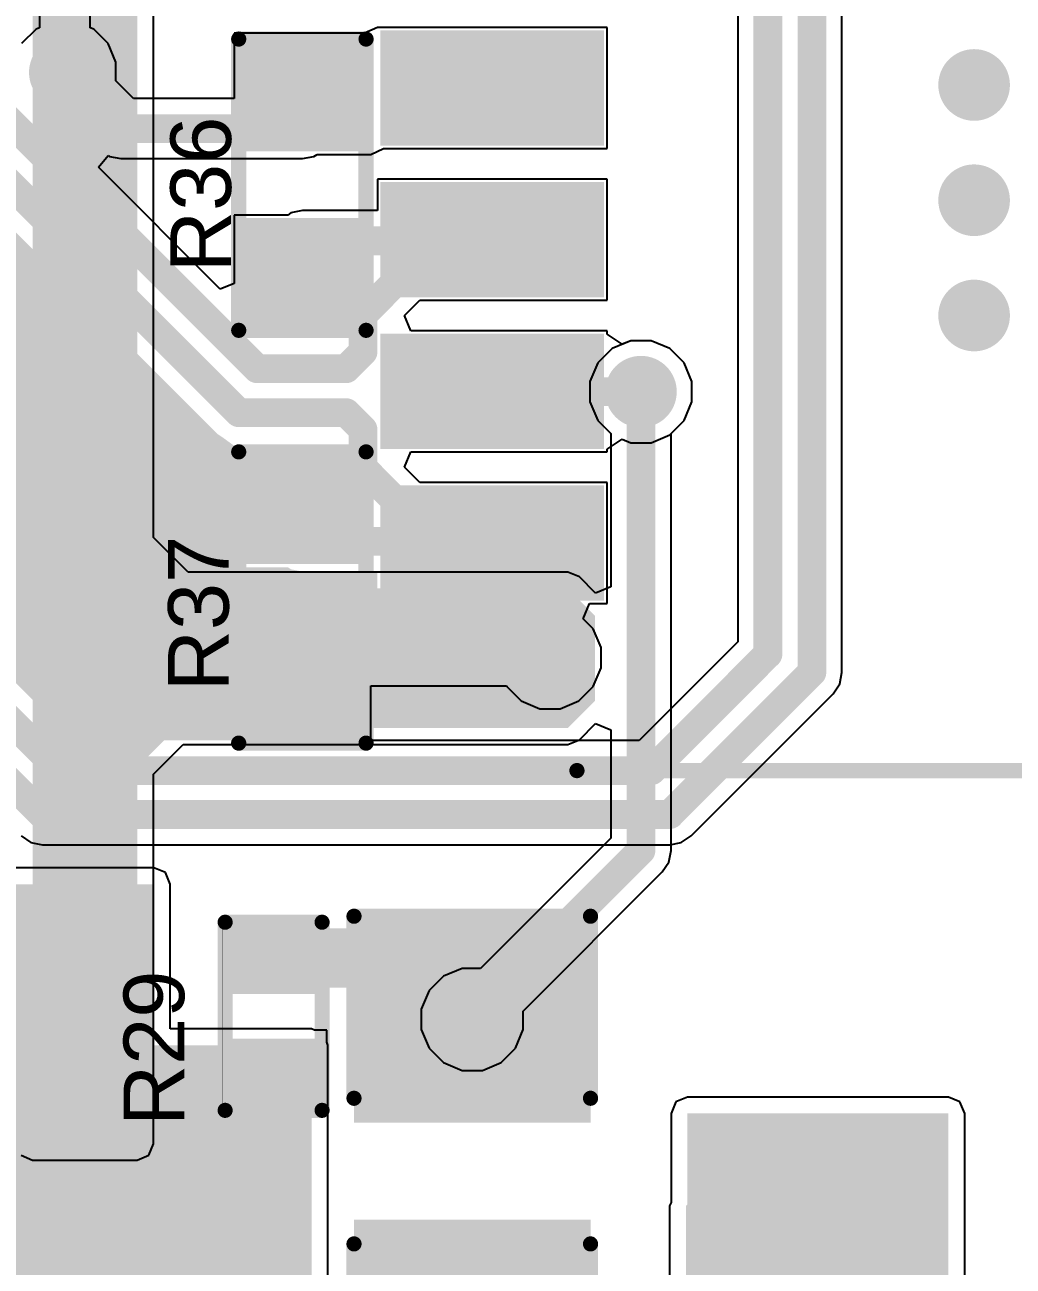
# Model space of a CAD drawing. Header units: inches. Extents: x -3 to 103, y 0 to 40.
# Drawn here: x 72.03 to 80.31, y 10.2 to 20.59 of the extents above; entities that cross this region are included whole.
import ezdxf

# ---------------------------------------------------------------- set-up
doc = ezdxf.new("R2010")
doc.units = ezdxf.units.IN
for name, color, linetype in [('Bottom Layer', 5, 'Continuous'), ('Bottom Solder', 6, 'Continuous'), ('Top Layer', 1, 'Continuous'), ('Top Overlay', 2, 'Continuous'), ('Top Paste', 8, 'Continuous'), ('Top Solder', 216, 'Continuous'), ('Via Holes', 16, 'Continuous')]:
    doc.layers.add(name, color=color, linetype=linetype)
doc.styles.add('Arial', font='', dxfattribs={"height": 0.2})
doc.styles.get('Arial').set_extended_font_data('Arial')

# ---------------------------------------------------------------- blocks, each defined once
blk = doc.blocks.new('H1102NLT_1')
at = {"layer": 'Top Layer'}
for points in [[(-5.1, -0.255), (-3.43, -0.255), (-3.43, -1.015), (-5.1, -1.015)], [(-5.1, -1.525), (-3.43, -1.525), (-3.43, -2.285), (-5.1, -2.285)], [(-5.1, -2.795), (-3.43, -2.795), (-3.43, -3.555), (-5.1, -3.555)], [(-5.1, -4.065), (-3.43, -4.065), (-3.43, -4.825), (-5.1, -4.825)]]:
    blk.add_hatch(color=1, dxfattribs=at).paths.add_polyline_path(points)
at = {"layer": 'Top Paste'}
for points in [[(-5.1, -0.255), (-3.43, -0.255), (-3.43, -1.015), (-5.1, -1.015)], [(-5.1, -1.525), (-3.43, -1.525), (-3.43, -2.285), (-5.1, -2.285)], [(-5.1, -2.795), (-3.43, -2.795), (-3.43, -3.555), (-5.1, -3.555)], [(-5.1, -4.065), (-3.43, -4.065), (-3.43, -4.825), (-5.1, -4.825)]]:
    blk.add_hatch(color=8, dxfattribs=at).paths.add_polyline_path(points)
at = {"layer": 'Top Solder'}
for points in [[(-5.202, -0.153), (-3.328, -0.153), (-3.328, -1.117), (-5.202, -1.117)], [(-5.202, -1.423), (-3.328, -1.423), (-3.328, -2.387), (-5.202, -2.387)], [(-5.202, -2.693), (-3.328, -2.693), (-3.328, -3.657), (-5.202, -3.657)], [(-5.202, -3.963), (-3.328, -3.963), (-3.328, -4.927), (-5.202, -4.927)]]:
    blk.add_hatch(color=216, dxfattribs=at).paths.add_polyline_path(points)
at = {"layer": 'Top Overlay', "const_width": 0.127}
blk.add_lwpolyline([(-3.555, -6.35), (3.555, -6.35)], dxfattribs=at)
at = {"layer": 'Top Overlay', "const_width": 0.0635}
blk.add_lwpolyline([(-3.587, -6.35, 1), (-3.523, -6.35, 1)], format="xyb", close=True, dxfattribs=at)
blk = doc.blocks.new('C___1206_9')
at = {"layer": 'Top Layer'}
for points in [[(-2.032, 0.889), (-0.508, 0.889), (-0.508, -0.889), (-2.032, -0.889)], [(0.508, 0.889), (2.032, 0.889), (2.032, -0.889), (0.508, -0.889)]]:
    blk.add_hatch(color=1, dxfattribs=at).paths.add_polyline_path(points)
at = {"layer": 'Top Paste'}
for points in [[(-2.032, 0.889), (-0.508, 0.889), (-0.508, -0.889), (-2.032, -0.889)], [(0.508, 0.889), (2.032, 0.889), (2.032, -0.889), (0.508, -0.889)]]:
    blk.add_hatch(color=8, dxfattribs=at).paths.add_polyline_path(points)
at = {"layer": 'Top Solder'}
for points in [[(-2.1336, 0.9906), (-0.4064, 0.9906), (-0.4064, -0.9906), (-2.1336, -0.9906)], [(0.4064, 0.9906), (2.1336, 0.9906), (2.1336, -0.9906), (0.4064, -0.9906)]]:
    blk.add_hatch(color=216, dxfattribs=at).paths.add_polyline_path(points)
at = {"layer": 'Top Overlay', "const_width": 0.127}
for points in [[(-2.1336, 0.9906), (-0.6096, 0.9906)], [(-2.1336, 0.9906), (-2.1336, -0.9906)], [(0.6096, 0.9906), (2.1336, 0.9906)], [(2.1336, 0.9906), (2.1336, -0.9906)], [(-2.1336, -0.9906), (-0.6096, -0.9906)], [(0.6096, -0.9906), (2.1336, -0.9906)]]:
    blk.add_lwpolyline(points, dxfattribs=at)
at = {"layer": 'Top Overlay', "const_width": 0.0635}
for points in [[(-2.16535, 0.9906, 1), (-2.10185, 0.9906, 1)], [(-2.16535, 0.9906, 1), (-2.10185, 0.9906, 1)], [(-0.64135, 0.9906, 1), (-0.57785, 0.9906, 1)], [(0.57785, 0.9906, 1), (0.64135, 0.9906, 1)], [(2.10185, 0.9906, 1), (2.16535, 0.9906, 1)], [(2.10185, 0.9906, 1), (2.16535, 0.9906, 1)], [(-2.16535, -0.9906, 1), (-2.10185, -0.9906, 1)], [(-2.16535, -0.9906, 1), (-2.10185, -0.9906, 1)], [(-0.64135, -0.9906, 1), (-0.57785, -0.9906, 1)], [(0.57785, -0.9906, 1), (0.64135, -0.9906, 1)], [(2.10185, -0.9906, 1), (2.16535, -0.9906, 1)], [(2.10185, -0.9906, 1), (2.16535, -0.9906, 1)]]:
    blk.add_lwpolyline(points, format="xyb", close=True, dxfattribs=at)
blk = doc.blocks.new('R___0603_39')
at = {"layer": 'Top Layer'}
for points in [[(-0.381, 0.4445), (-0.381, -0.4445), (-1.143, -0.4445), (-1.143, 0.4445)], [(1.143, 0.4445), (1.143, -0.4445), (0.381, -0.4445), (0.381, 0.4445)]]:
    blk.add_hatch(color=1, dxfattribs=at).paths.add_polyline_path(points)
at = {"layer": 'Top Paste'}
for points in [[(-0.381, 0.4445), (-0.381, -0.4445), (-1.143, -0.4445), (-1.143, 0.4445)], [(1.143, 0.4445), (1.143, -0.4445), (0.381, -0.4445), (0.381, 0.4445)]]:
    blk.add_hatch(color=8, dxfattribs=at).paths.add_polyline_path(points)
at = {"layer": 'Top Solder'}
for points in [[(-0.2794, 0.5461), (-0.2794, -0.5461), (-1.2446, -0.5461), (-1.2446, 0.5461)], [(1.2446, 0.5461), (1.2446, -0.5461), (0.2794, -0.5461), (0.2794, 0.5461)]]:
    blk.add_hatch(color=216, dxfattribs=at).paths.add_polyline_path(points)
at = {"layer": 'Top Overlay', "const_width": 0.127}
for points in [[(1.2192, 0.5334), (-1.2192, 0.5334)], [(-1.2192, -0.5334), (-1.2192, 0.5334)], [(1.2192, -0.5334), (1.2192, 0.5334)], [(1.2192, -0.5334), (-1.2192, -0.5334)]]:
    blk.add_lwpolyline(points, dxfattribs=at)
at = {"layer": 'Top Overlay', "const_width": 0.0635}
for points in [[(-1.25095, 0.5334, 1), (-1.18745, 0.5334, 1)], [(-1.25095, 0.5334, 1), (-1.18745, 0.5334, 1)], [(1.18745, 0.5334, 1), (1.25095, 0.5334, 1)], [(1.18745, 0.5334, 1), (1.25095, 0.5334, 1)], [(-1.25095, -0.5334, 1), (-1.18745, -0.5334, 1)], [(-1.25095, -0.5334, 1), (-1.18745, -0.5334, 1)], [(1.18745, -0.5334, 1), (1.25095, -0.5334, 1)], [(1.18745, -0.5334, 1), (1.25095, -0.5334, 1)]]:
    blk.add_lwpolyline(points, format="xyb", close=True, dxfattribs=at)
blk = doc.blocks.new('R___0603_40')
at = {"layer": 'Top Layer'}
for points in [[(-0.381, 0.4445), (-0.381, -0.4445), (-1.143, -0.4445), (-1.143, 0.4445)], [(1.143, 0.4445), (1.143, -0.4445), (0.381, -0.4445), (0.381, 0.4445)]]:
    blk.add_hatch(color=1, dxfattribs=at).paths.add_polyline_path(points)
at = {"layer": 'Top Paste'}
for points in [[(-0.381, 0.4445), (-0.381, -0.4445), (-1.143, -0.4445), (-1.143, 0.4445)], [(1.143, 0.4445), (1.143, -0.4445), (0.381, -0.4445), (0.381, 0.4445)]]:
    blk.add_hatch(color=8, dxfattribs=at).paths.add_polyline_path(points)
at = {"layer": 'Top Solder'}
for points in [[(-0.2794, 0.5461), (-0.2794, -0.5461), (-1.2446, -0.5461), (-1.2446, 0.5461)], [(1.2446, 0.5461), (1.2446, -0.5461), (0.2794, -0.5461), (0.2794, 0.5461)]]:
    blk.add_hatch(color=216, dxfattribs=at).paths.add_polyline_path(points)
at = {"layer": 'Top Overlay', "const_width": 0.127}
for points in [[(-1.2192, 0.5334), (1.2192, 0.5334)], [(-1.2192, 0.5334), (-1.2192, -0.5334)], [(1.2192, 0.5334), (1.2192, -0.5334)], [(-1.2192, -0.5334), (1.2192, -0.5334)]]:
    blk.add_lwpolyline(points, dxfattribs=at)
at = {"layer": 'Top Overlay', "const_width": 0.0635}
for points in [[(-1.25095, 0.5334, 1), (-1.18745, 0.5334, 1)], [(-1.25095, 0.5334, 1), (-1.18745, 0.5334, 1)], [(1.18745, 0.5334, 1), (1.25095, 0.5334, 1)], [(1.18745, 0.5334, 1), (1.25095, 0.5334, 1)], [(-1.25095, -0.5334, 1), (-1.18745, -0.5334, 1)], [(-1.25095, -0.5334, 1), (-1.18745, -0.5334, 1)], [(1.18745, -0.5334, 1), (1.25095, -0.5334, 1)], [(1.18745, -0.5334, 1), (1.25095, -0.5334, 1)]]:
    blk.add_lwpolyline(points, format="xyb", close=True, dxfattribs=at)
blk = doc.blocks.new('R___0402_47')
at = {"layer": 'Top Layer'}
for points in [[(-0.699, -0.318), (-0.699, 0.317), (-0.241, 0.317), (-0.241, -0.318)], [(0.241, -0.318), (0.241, 0.317), (0.699, 0.317), (0.699, -0.318)]]:
    blk.add_hatch(color=1, dxfattribs=at).paths.add_polyline_path(points)
at = {"layer": 'Top Paste'}
for points in [[(-0.699, -0.318), (-0.699, 0.317), (-0.241, 0.317), (-0.241, -0.318)], [(0.241, -0.318), (0.241, 0.317), (0.699, 0.317), (0.699, -0.318)]]:
    blk.add_hatch(color=8, dxfattribs=at).paths.add_polyline_path(points)
at = {"layer": 'Top Solder'}
for points in [[(-0.754, -0.373), (-0.754, 0.373), (-0.186, 0.373), (-0.186, -0.373)], [(0.186, -0.373), (0.186, 0.373), (0.754, 0.373), (0.754, -0.373)]]:
    blk.add_hatch(color=216, dxfattribs=at).paths.add_polyline_path(points)
at = {"layer": 'Top Overlay'}
for points, const_width in [([(-0.787, -0.406), (-0.787, 0.406)], 0.127), ([(0.787, 0.406), (-0.787, 0.406)], 0.127), ([(0.787, -0.406), (0.787, 0.406)], 0.127), ([(0.787, -0.406), (-0.787, -0.406)], 0.127), ([(0.813, -0.432), (-0.813, -0.432)], 0.00323)]:
    blk.add_lwpolyline(points, dxfattribs=dict(at, const_width=const_width))
for points, const_width in [([(-0.819, 0.406, 1), (-0.756, 0.406, 1)], 0.0635), ([(-0.819, 0.406, 1), (-0.756, 0.406, 1)], 0.0635), ([(0.756, 0.406, 1), (0.819, 0.406, 1)], 0.0635), ([(0.756, 0.406, 1), (0.819, 0.406, 1)], 0.0635), ([(-0.819, -0.406, 1), (-0.756, -0.406, 1)], 0.0635), ([(-0.819, -0.406, 1), (-0.756, -0.406, 1)], 0.0635), ([(0.756, -0.406, 1), (0.819, -0.406, 1)], 0.0635), ([(0.756, -0.406, 1), (0.819, -0.406, 1)], 0.0635), ([(-0.814, -0.432, 1), (-0.812, -0.432, 1)], 0.00161), ([(0.812, -0.432, 1), (0.814, -0.432, 1)], 0.00161)]:
    blk.add_lwpolyline(points, format="xyb", close=True, dxfattribs=dict(at, const_width=const_width))

msp = doc.modelspace()

# ---------------------------------------------------------------- hatches: boundary and pattern name
at = {"layer": 'Bottom Layer'}
msp.add_hatch(color=5, dxfattribs=at).paths.add_polyline_path([(72.974, 23.985), (72.954, 23.936), (72.954, 23.766), (72.974, 23.716), (72.974, 16.245), (73.344, 15.876), (76.581, 15.876), (76.581, 15.875), (76.81, 15.646), (76.81, 14.935), (76.581, 14.707), (73.303, 14.707), (72.974, 14.378), (72.974, 11.227), (72.098, 11.227), (72.098, 15.761), (71.983, 15.875), (70.352, 15.875), (70.344, 15.868), (70.129, 16.083), (70.129, 16.53), (70.364, 16.764), (71.958, 16.764), (72.098, 16.904), (72.098, 29.396), (72.974, 29.396)])
h = msp.add_hatch(color=5, dxfattribs=at)
edge = h.paths.add_edge_path()
edge.add_arc((72.368, 20.196), 0.3, 0, 360)
h = msp.add_hatch(color=5, dxfattribs=at)
edge = h.paths.add_edge_path()
edge.add_arc((79.985, 20.091), 0.3, 0, 360)
h = msp.add_hatch(color=5, dxfattribs=at)
edge = h.paths.add_edge_path()
edge.add_arc((79.985, 19.126), 0.3, 0, 360)
h = msp.add_hatch(color=5, dxfattribs=at)
edge = h.paths.add_edge_path()
edge.add_arc((79.985, 18.161), 0.3, 0, 360)
h = msp.add_hatch(color=5, dxfattribs=at)
edge = h.paths.add_edge_path()
edge.add_arc((77.194, 17.523), 0.3, 0, 360)
h = msp.add_hatch(color=5, dxfattribs=at)
edge = h.paths.add_edge_path()
edge.add_arc((76.433, 15.296), 0.3, 0, 360)
h = msp.add_hatch(color=5, dxfattribs=at)
edge = h.paths.add_edge_path()
edge.add_arc((72.544, 12.498), 0.3, 0, 360)
h = msp.add_hatch(color=5, dxfattribs=at)
edge = h.paths.add_edge_path()
edge.add_arc((75.781, 12.268), 0.3, 0, 360)
h = msp.add_hatch(color=5, dxfattribs=at)
edge = h.paths.add_edge_path()
edge.add_arc((72.555, 11.595), 0.3, 0, 360)
at = {"layer": 'Bottom Solder'}
h = msp.add_hatch(color=6, dxfattribs=at)
edge = h.paths.add_edge_path()
edge.add_arc((72.368, 20.196), 0.3, 0, 360)
h = msp.add_hatch(color=6, dxfattribs=at)
edge = h.paths.add_edge_path()
edge.add_arc((79.985, 20.091), 0.3, 0, 360)
h = msp.add_hatch(color=6, dxfattribs=at)
edge = h.paths.add_edge_path()
edge.add_arc((79.985, 19.126), 0.3, 0, 360)
h = msp.add_hatch(color=6, dxfattribs=at)
edge = h.paths.add_edge_path()
edge.add_arc((79.985, 18.161), 0.3, 0, 360)
h = msp.add_hatch(color=6, dxfattribs=at)
edge = h.paths.add_edge_path()
edge.add_arc((77.194, 17.523), 0.3, 0, 360)
h = msp.add_hatch(color=6, dxfattribs=at)
edge = h.paths.add_edge_path()
edge.add_arc((76.433, 15.296), 0.3, 0, 360)
h = msp.add_hatch(color=6, dxfattribs=at)
edge = h.paths.add_edge_path()
edge.add_arc((72.544, 12.498), 0.3, 0, 360)
h = msp.add_hatch(color=6, dxfattribs=at)
edge = h.paths.add_edge_path()
edge.add_arc((75.781, 12.268), 0.3, 0, 360)
h = msp.add_hatch(color=6, dxfattribs=at)
edge = h.paths.add_edge_path()
edge.add_arc((72.555, 11.595), 0.3, 0, 360)
at = {"layer": 'Top Layer'}
h = msp.add_hatch(color=1, dxfattribs=at)
edge = h.paths.add_edge_path()
edge.add_arc((72.368, 20.196), 0.3, 0, 360)
h = msp.add_hatch(color=1, dxfattribs=at)
edge = h.paths.add_edge_path()
edge.add_arc((79.985, 20.091), 0.3, 0, 360)
for points in [[(73.647, 17.169), (73.689, 17.141), (73.787, 17.07), (73.787, 16.054), (74.236, 16.054), (74.262, 16.036), (74.358, 16.017), (74.986, 16.017), (74.986, 15.749), (76.026, 15.749), (76.089, 15.622), (76.046, 15.566), (74.443, 15.566), (74.358, 15.582), (74.262, 15.563), (74.236, 15.546), (73.787, 15.546), (73.787, 14.604), (72.437, 14.604), (71.927, 15.114), (71.927, 17.716), (71.907, 17.812), (71.853, 17.894), (70.326, 19.421), (70.244, 19.475), (70.148, 19.495), (70.148, 19.621), (71.195, 19.621)], [(90.058, 12.306), (89.167, 12.306), (86.741, 9.881), (86.741, 5.613), (70.739, 5.613), (70.739, 13.4), (73.114, 13.4), (73.114, 12.052), (74.435, 12.052), (74.435, 7.214), (77.572, 7.214), (77.572, 10.707), (77.583, 10.719), (77.583, 11.481), (79.769, 11.481), (79.769, 6.604), (85.471, 6.604), (85.471, 10.364), (88.768, 13.66), (90.058, 13.66)], [(73.8, 12.535), (76.662, 12.535), (76.662, 13.03), (73.8, 13.03)], [(74.892, 11.506), (76.662, 11.506), (76.662, 13.036), (74.892, 13.036)]]:
    msp.add_hatch(color=1, dxfattribs=at).paths.add_polyline_path(points)
h = msp.add_hatch(color=1, dxfattribs=at)
edge = h.paths.add_edge_path()
edge.add_arc((79.985, 19.126), 0.3, 0, 360)
h = msp.add_hatch(color=1, dxfattribs=at)
edge = h.paths.add_edge_path()
edge.add_arc((79.985, 18.161), 0.3, 0, 360)
h = msp.add_hatch(color=1, dxfattribs=at)
edge = h.paths.add_edge_path()
edge.add_arc((77.194, 17.523), 0.3, 0, 360)
h = msp.add_hatch(color=1, dxfattribs=at)
edge = h.paths.add_edge_path()
edge.add_arc((76.433, 15.296), 0.3, 0, 360)
h = msp.add_hatch(color=1, dxfattribs=at)
edge = h.paths.add_edge_path()
edge.add_arc((72.544, 12.498), 0.3, 0, 360)
h = msp.add_hatch(color=1, dxfattribs=at)
edge = h.paths.add_edge_path()
edge.add_arc((75.781, 12.268), 0.3, 0, 360)
h = msp.add_hatch(color=1, dxfattribs=at)
edge = h.paths.add_edge_path()
edge.add_arc((72.555, 11.595), 0.3, 0, 360)
at = {"layer": 'Via Holes'}
h = msp.add_hatch(color=7, dxfattribs=at)
edge = h.paths.add_edge_path()
edge.add_arc((72.368, 20.196), 0.15, 0, 360)
h = msp.add_hatch(color=7, dxfattribs=at)
edge = h.paths.add_edge_path()
edge.add_arc((79.985, 20.091), 0.15, 0, 360)
h = msp.add_hatch(color=7, dxfattribs=at)
edge = h.paths.add_edge_path()
edge.add_arc((79.985, 19.126), 0.15, 0, 360)
h = msp.add_hatch(color=7, dxfattribs=at)
edge = h.paths.add_edge_path()
edge.add_arc((79.985, 18.161), 0.15, 0, 360)
h = msp.add_hatch(color=7, dxfattribs=at)
edge = h.paths.add_edge_path()
edge.add_arc((77.194, 17.523), 0.15, 0, 360)
h = msp.add_hatch(color=7, dxfattribs=at)
edge = h.paths.add_edge_path()
edge.add_arc((76.433, 15.296), 0.15, 0, 360)
h = msp.add_hatch(color=7, dxfattribs=at)
edge = h.paths.add_edge_path()
edge.add_arc((72.544, 12.498), 0.15, 0, 360)
h = msp.add_hatch(color=7, dxfattribs=at)
edge = h.paths.add_edge_path()
edge.add_arc((75.781, 12.268), 0.15, 0, 360)
h = msp.add_hatch(color=7, dxfattribs=at)
edge = h.paths.add_edge_path()
edge.add_arc((72.555, 11.595), 0.15, 0, 360)

# ---------------------------------------------------------------- linework, layer by layer
at = {"layer": 'Bottom Layer'}
for p, q in [((73.112, 16.302), (73.112, 23.362)), ((76.952, 17.885), (76.832, 17.765)), ((77.109, 17.95), (76.952, 17.885)), ((77.279, 17.95), (77.109, 17.95)), ((77.436, 17.885), (77.279, 17.95)), ((77.556, 17.765), (77.436, 17.885)), ((76.832, 17.765), (76.767, 17.608)), ((77.621, 17.608), (77.556, 17.765)), ((76.767, 17.608), (76.767, 17.438)), ((77.621, 17.438), (77.621, 17.608)), ((76.767, 17.438), (76.832, 17.281)), ((77.556, 17.281), (77.621, 17.438)), ((76.832, 17.281), (76.941, 17.172)), ((77.446, 17.172), (77.556, 17.281)), ((76.941, 17.172), (76.941, 15.889)), ((77.446, 13.681), (77.446, 17.172)), ((73.4, 16.013), (73.112, 16.302)), ((76.581, 16.013), (73.4, 16.013)), ((76.678, 15.973), (76.581, 16.013)), ((76.679, 15.972), (76.678, 15.973)), ((76.814, 15.836), (76.679, 15.972)), ((76.941, 15.889), (76.814, 15.836)), ((76.678, 14.609), (76.814, 14.746)), ((76.814, 14.746), (76.941, 14.693)), ((76.941, 14.693), (76.941, 13.786)), ((73.112, 14.321), (73.36, 14.569)), ((73.36, 14.569), (76.581, 14.569)), ((76.581, 14.569), (76.678, 14.609)), ((76.678, 14.609), (76.678, 14.609)), ((73.112, 11.227), (73.112, 14.321)), ((76.941, 13.786), (75.851, 12.695)), ((77.427, 13.585), (77.446, 13.681)), ((77.373, 13.503), (77.427, 13.585)), ((76.208, 12.338), (77.373, 13.503)), ((75.696, 12.695), (75.539, 12.63)), ((75.851, 12.695), (75.696, 12.695)), ((75.539, 12.63), (75.419, 12.51)), ((75.419, 12.51), (75.354, 12.353)), ((75.354, 12.353), (75.354, 12.183)), ((76.208, 12.183), (76.208, 12.338)), ((75.354, 12.183), (75.419, 12.026)), ((76.143, 12.026), (76.208, 12.183)), ((75.419, 12.026), (75.539, 11.906)), ((76.023, 11.906), (76.143, 12.026)), ((75.539, 11.906), (75.696, 11.841)), ((75.866, 11.841), (76.023, 11.906)), ((75.696, 11.841), (75.866, 11.841)), ((73.071, 11.13), (73.112, 11.227)), ((72.001, 11.13), (72.098, 11.089)), ((72.974, 11.089), (73.071, 11.13)), ((72.098, 11.089), (72.974, 11.089))]:
    msp.add_line(p, q, dxfattribs=at)
at = {"layer": 'Bottom Layer', "const_width": 0.241}
for points in [[(77.194, 13.681), (77.194, 17.523)], [(75.781, 12.268), (77.194, 13.681)]]:
    msp.add_lwpolyline(points, dxfattribs=at)
at = {"layer": 'Bottom Layer', "const_width": 0.121}
for points in [[(77.134, 17.523, 1), (77.254, 17.523, 1)], [(77.134, 13.681, 1), (77.254, 13.681, 1)], [(77.134, 13.681, 1), (77.254, 13.681, 1)], [(75.721, 12.268, 1), (75.841, 12.268, 1)]]:
    msp.add_lwpolyline(points, format="xyb", close=True, dxfattribs=at)
at = {"layer": 'Top Layer'}
for p, q in [((78.005, 23.048), (78.005, 15.43)), ((78.878, 15.173), (78.878, 23.051)), ((72.156, 20.708), (72.156, 20.57)), ((72.581, 20.57), (72.581, 20.708)), ((72.127, 20.558), (72.006, 20.438)), ((72.156, 20.57), (72.127, 20.558)), ((72.61, 20.558), (72.581, 20.57)), ((72.73, 20.438), (72.61, 20.558)), ((74.859, 20.526), (73.787, 20.526)), ((73.787, 20.526), (73.787, 19.979)), ((74.879, 20.526), (74.859, 20.526)), ((74.986, 20.573), (74.879, 20.526)), ((75.037, 20.573), (74.986, 20.573)), ((76.91, 20.573), (75.037, 20.573)), ((76.91, 19.559), (76.91, 20.573)), ((72.795, 20.281), (72.73, 20.438)), ((72.795, 20.126), (72.795, 20.281)), ((72.943, 19.979), (72.795, 20.126)), ((73.787, 19.979), (72.943, 19.979)), ((74.93, 19.51), (75.037, 19.559)), ((75.037, 19.559), (75.057, 19.559)), ((75.057, 19.559), (76.91, 19.559)), ((72.649, 19.402), (72.73, 19.501)), ((72.73, 19.501), (72.742, 19.493)), ((72.742, 19.493), (72.838, 19.474)), ((72.838, 19.474), (74.358, 19.474)), ((74.358, 19.474), (74.455, 19.493)), ((74.455, 19.493), (74.481, 19.51)), ((74.481, 19.51), (74.93, 19.51)), ((73.67, 18.382), (72.649, 19.402)), ((76.91, 19.303), (74.986, 19.303)), ((74.986, 19.303), (74.986, 19.039)), ((76.91, 18.289), (76.91, 19.303)), ((74.262, 19.02), (74.236, 19.002)), ((74.358, 19.039), (74.262, 19.02)), ((74.986, 19.039), (74.358, 19.039)), ((74.236, 19.002), (73.787, 19.002)), ((73.787, 19.002), (73.787, 18.43)), ((73.787, 18.43), (73.67, 18.382)), ((75.214, 18.16), (75.343, 18.289)), ((75.343, 18.289), (76.91, 18.289)), ((75.267, 18.033), (75.214, 18.16)), ((76.91, 18.033), (75.267, 18.033)), ((76.91, 18.005), (76.91, 18.033)), ((77.037, 17.921), (76.91, 18.005)), ((77.109, 17.95), (77.037, 17.921)), ((77.279, 17.95), (77.109, 17.95)), ((77.436, 17.885), (77.279, 17.95)), ((77.556, 17.765), (77.436, 17.885)), ((77.621, 17.608), (77.556, 17.765)), ((77.621, 17.438), (77.621, 17.608)), ((77.556, 17.281), (77.621, 17.438)), ((77.436, 17.161), (77.556, 17.281)), ((77.279, 17.096), (77.436, 17.161)), ((76.91, 17.041), (77.037, 17.126)), ((77.037, 17.126), (77.109, 17.096)), ((77.109, 17.096), (77.279, 17.096)), ((75.214, 16.892), (75.267, 17.019)), ((75.267, 17.019), (76.91, 17.019)), ((76.91, 17.019), (76.91, 17.041)), ((75.343, 16.763), (75.214, 16.892)), ((76.91, 16.763), (75.343, 16.763)), ((76.91, 15.749), (76.91, 16.763)), ((76.711, 15.622), (76.763, 15.749)), ((76.763, 15.749), (76.91, 15.749)), ((76.795, 15.538), (76.711, 15.622)), ((76.86, 15.381), (76.795, 15.538)), ((76.86, 15.211), (76.86, 15.381)), ((78.005, 15.43), (77.178, 14.604)), ((76.795, 15.054), (76.86, 15.211)), ((78.804, 14.994), (78.859, 15.076)), ((78.859, 15.076), (78.878, 15.173)), ((74.93, 14.604), (74.93, 15.061)), ((74.93, 15.061), (76.069, 15.061)), ((76.069, 15.061), (76.071, 15.054)), ((76.071, 15.054), (76.191, 14.934)), ((76.675, 14.934), (76.795, 15.054)), ((77.614, 13.804), (78.804, 14.994)), ((76.191, 14.934), (76.348, 14.869)), ((76.348, 14.869), (76.518, 14.869)), ((76.518, 14.869), (76.675, 14.934)), ((77.178, 14.604), (74.93, 14.604)), ((72.001, 13.804), (72.083, 13.749)), ((72.083, 13.749), (72.18, 13.73)), ((72.18, 13.73), (77.435, 13.73)), ((77.435, 13.73), (77.532, 13.749)), ((77.532, 13.749), (77.614, 13.804)), ((73.114, 13.537), (70.739, 13.537)), ((73.211, 13.497), (73.114, 13.537)), ((73.251, 13.4), (73.211, 13.497)), ((73.251, 12.19), (73.251, 13.4)), ((74.435, 12.19), (73.251, 12.19)), ((74.46, 12.179), (74.435, 12.19)), ((74.562, 12.179), (74.46, 12.179)), ((74.562, 12.078), (74.562, 12.179)), ((74.572, 12.052), (74.562, 12.078)), ((74.572, 7.351), (74.572, 12.052)), ((77.486, 11.578), (77.446, 11.481)), ((77.583, 11.618), (77.486, 11.578)), ((79.769, 11.618), (77.583, 11.618)), ((79.866, 11.578), (79.769, 11.618)), ((79.906, 11.481), (79.866, 11.578)), ((77.446, 11.481), (77.446, 10.735)), ((79.906, 6.741), (79.906, 11.481)), ((77.446, 10.735), (77.434, 10.707)), ((77.434, 10.707), (77.434, 10.707)), ((77.434, 10.707), (77.434, 7.351))]:
    msp.add_line(p, q, dxfattribs=at)
at = {"layer": 'Top Layer', "const_width": 0.241}
for points in [[(78.257, 15.326), (78.257, 23.153)], [(78.626, 15.173), (78.626, 23.156)], [(71.452, 20.242), (73.978, 17.716)], [(72.368, 20.196), (72.838, 19.726)], [(71.299, 19.874), (73.826, 17.347)], [(72.838, 19.726), (74.358, 19.726)], [(74.866, 18.168), (75.493, 18.796)], [(75.493, 18.796), (75.948, 18.796)], [(75.938, 18.786), (75.948, 18.796)], [(74.358, 18.786), (75.938, 18.786)], [(74.866, 17.857), (74.866, 18.168)], [(74.724, 17.716), (74.866, 17.857)], [(73.978, 17.716), (74.724, 17.716)], [(75.948, 17.526), (75.951, 17.523)], [(75.951, 17.523), (77.194, 17.523)], [(73.826, 17.347), (74.724, 17.347)], [(74.724, 17.347), (74.866, 17.206)], [(74.866, 16.884), (74.866, 17.206)], [(74.866, 16.884), (75.493, 16.256)], [(74.358, 16.27), (75.935, 16.27)], [(75.493, 16.256), (75.948, 16.256)], [(75.935, 16.27), (75.948, 16.256)], [(74.358, 15.33), (74.375, 15.313)], [(74.375, 15.313), (76.416, 15.313)], [(76.416, 15.313), (76.433, 15.296)], [(77.283, 14.351), (78.257, 15.326)], [(77.435, 13.983), (78.626, 15.173)], [(71.674, 15.009), (72.332, 14.351)], [(71.306, 14.857), (72.18, 13.983)], [(72.332, 14.351), (77.283, 14.351)], [(72.18, 13.983), (77.435, 13.983)]]:
    msp.add_lwpolyline(points, dxfattribs=at)
at = {"layer": 'Top Layer', "const_width": 0.121}
for points in [[(72.308, 20.196, 1), (72.429, 20.196, 1)], [(72.778, 19.726, 1), (72.899, 19.726, 1)], [(72.778, 19.726, 1), (72.899, 19.726, 1)], [(74.298, 19.726, 1), (74.419, 19.726, 1)], [(75.433, 18.796, 1), (75.554, 18.796, 1)], [(75.433, 18.796, 1), (75.554, 18.796, 1)], [(75.888, 18.796, 1), (76.009, 18.796, 1)], [(75.888, 18.796, 1), (76.009, 18.796, 1)], [(74.298, 18.786, 1), (74.419, 18.786, 1)], [(75.878, 18.786, 1), (75.999, 18.786, 1)], [(75.878, 18.786, 1), (75.999, 18.786, 1)], [(74.805, 18.168, 1), (74.926, 18.168, 1)], [(74.805, 18.168, 1), (74.926, 18.168, 1)], [(74.805, 17.857, 1), (74.926, 17.857, 1)], [(74.805, 17.857, 1), (74.926, 17.857, 1)], [(73.918, 17.716, 1), (74.039, 17.716, 1)], [(73.918, 17.716, 1), (74.039, 17.716, 1)], [(74.664, 17.716, 1), (74.785, 17.716, 1)], [(74.664, 17.716, 1), (74.785, 17.716, 1)], [(75.888, 17.526, 1), (76.009, 17.526, 1)], [(75.891, 17.523, 1), (76.011, 17.523, 1)], [(75.891, 17.523, 1), (76.011, 17.523, 1)], [(77.134, 17.523, 1), (77.254, 17.523, 1)], [(73.766, 17.347, 1), (73.886, 17.347, 1)], [(73.766, 17.347, 1), (73.886, 17.347, 1)], [(74.664, 17.347, 1), (74.785, 17.347, 1)], [(74.664, 17.347, 1), (74.785, 17.347, 1)], [(74.805, 17.206, 1), (74.926, 17.206, 1)], [(74.805, 17.206, 1), (74.926, 17.206, 1)], [(74.805, 16.884, 1), (74.926, 16.884, 1)], [(74.805, 16.884, 1), (74.926, 16.884, 1)], [(74.298, 16.27, 1), (74.419, 16.27, 1)], [(75.433, 16.256, 1), (75.554, 16.256, 1)], [(75.433, 16.256, 1), (75.554, 16.256, 1)], [(75.874, 16.27, 1), (75.995, 16.27, 1)], [(75.874, 16.27, 1), (75.995, 16.27, 1)], [(75.888, 16.256, 1), (76.009, 16.256, 1)], [(75.888, 16.256, 1), (76.009, 16.256, 1)], [(74.298, 15.33, 1), (74.419, 15.33, 1)], [(74.315, 15.313, 1), (74.436, 15.313, 1)], [(74.315, 15.313, 1), (74.436, 15.313, 1)], [(76.356, 15.313, 1), (76.477, 15.313, 1)], [(76.356, 15.313, 1), (76.477, 15.313, 1)], [(76.373, 15.296, 1), (76.494, 15.296, 1)], [(78.197, 15.326, 1), (78.318, 15.326, 1)], [(78.197, 15.326, 1), (78.318, 15.326, 1)], [(78.565, 15.173, 1), (78.686, 15.173, 1)], [(78.565, 15.173, 1), (78.686, 15.173, 1)], [(72.272, 14.351, 1), (72.393, 14.351, 1)], [(72.272, 14.351, 1), (72.393, 14.351, 1)], [(77.223, 14.351, 1), (77.343, 14.351, 1)], [(77.223, 14.351, 1), (77.343, 14.351, 1)], [(72.119, 13.983, 1), (72.24, 13.983, 1)], [(72.119, 13.983, 1), (72.24, 13.983, 1)], [(77.375, 13.983, 1), (77.496, 13.983, 1)], [(77.375, 13.983, 1), (77.496, 13.983, 1)]]:
    msp.add_lwpolyline(points, format="xyb", close=True, dxfattribs=at)

# ---------------------------------------------------------------- block references
msp.add_blockref('H1102NLT_1', (80.213, 20.701))
for name, p, rotation in [('R___0603_40', (74.358, 19.256), 90), ('R___0603_39', (74.358, 15.8), 270), ('R___0402_47', (74.117, 12.294), 270), ('C___1206_9', (75.781, 10.998), 90)]:
    msp.add_blockref(name, p, dxfattribs=dict(rotation=rotation))

# ---------------------------------------------------------------- texts
at = {"layer": 'Top Overlay', "style": 'Arial'}
for s, p in [('R36', (73.76, 18.524)), ('R37', (73.741, 15.015)), ('R29', (73.368, 11.375))]:
    msp.add_text(s, height=0.508, rotation=90, dxfattribs=at).set_placement(p)

doc.saveas('drawing.dxf')
